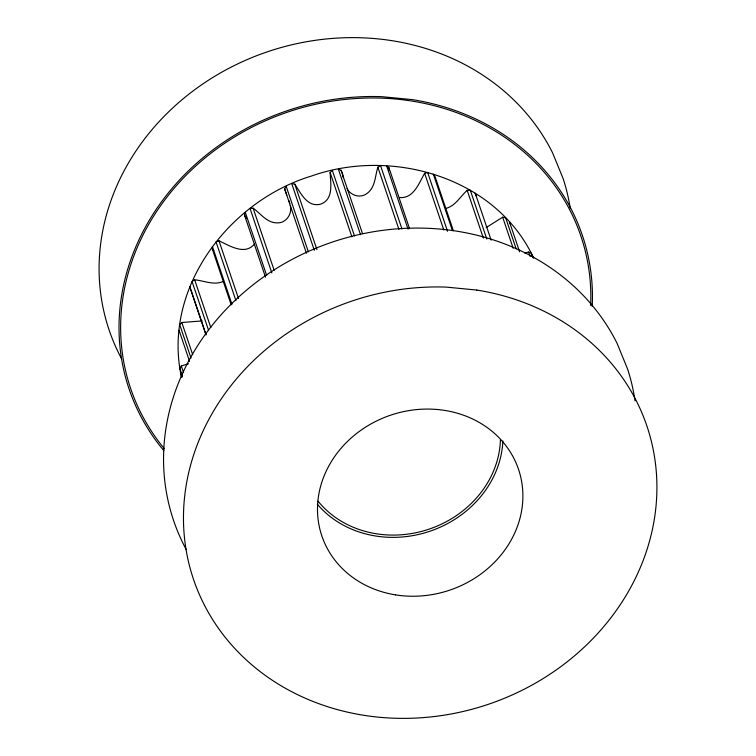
<?xml version="1.0" encoding="UTF-8"?>
<svg xmlns="http://www.w3.org/2000/svg" width="756" height="756" viewBox="0 0 756 756"><rect width="100%" height="100%" fill="white"/><g stroke="black" fill="none" stroke-linecap="round" stroke-linejoin="round"><path stroke-width="1.13" d="M231.194 304.866L212.408 249.348L212.417 246.55L231.96 304.281M354.488 235.919L332.309 170.412L330.126 172.529C330.552 183.339 333.925 199.093 320.837 204.092C307.333 207.824 300.784 193.092 294.774 184.124L291.769 183.708L314.316 250.33M265.517 277.206L244.471 215.035L245.275 212.275L266.698 275.562M401.975 228.955L380.561 165.668L377.877 167.237C374.957 176.101 375.534 187.252 367.095 193.385C360.65 198.563 350.907 195.728 347.08 188.735M188.499 363.74L181.317 365.998L179.9 368.569L182.527 376.346M286.789 195.161L284.625 188.83L286.174 186.307L308.344 251.814M447.533 231.26L427.612 172.415L424.636 173.322C418.862 183.169 413.768 198.762 399.555 197.552M254.498 244.046C244.764 255.708 229.522 245.615 218.975 240.814L216.027 241.844L235.948 300.69M202.306 320.903L181.809 322.51L179.72 324.702L190.994 358.013M486.817 239.038L470.279 190.181L467.199 190.37C460.243 196.418 455.518 205.934 445.927 208.41M223.426 281.383C214.014 285.683 204.129 280.665 194.642 279.805L192.043 281.478L208.58 330.334M516.168 248.847L505.641 217.756L502.664 217.218L486.146 227.603M524.598 253.014L528.633 252.031L531.298 253.269L532.8 257.711M290.238 205.386C292.553 213.683 286.203 223.313 277.206 222.878C266.792 222.935 260.688 213.598 253.118 208.174L250.047 208.495L271.839 272.897M343.224 177.698L342.572 173.691L341.079 170.298L338.348 169.183L360.527 234.691M409.563 228.699L388.896 167.634L386.628 165.895L408.051 229.181M212.408 249.348L213.759 250.671M244.471 215.035L246.286 218.267M533.745 258.193C496.172 177.395 392.317 147.448 311.68 175.959C228.586 201.087 161.954 289 181.525 377.424M476.119 195.766L475.203 193.149L491.154 240.172M528.633 252.031L530.136 256.473M519.608 251.824L509.459 221.848L509.544 223.7M502.664 217.218L513.192 248.308M467.199 190.37L483.358 238.112M453.373 230.731L434.955 176.318L433.301 174.069L452.466 230.693M424.636 173.322L443.8 229.947M377.877 167.237L398.932 229.418M341.079 170.298L362.502 233.585M330.126 172.529L351.927 236.921M294.774 184.124L316.944 249.631M284.625 188.83L306.416 253.222M253.118 208.174L274.163 270.355M218.975 240.814L238.518 298.544M194.642 279.805L210.811 327.546M205.982 334.539L189.822 286.789L206.019 334.974M181.809 322.51L192.704 354.706M179.049 330.268L189.567 361.349M181.317 365.998L183.576 372.661M180.816 374.003L181.941 377.329M289.009 200.699L289.86 203.506M388.896 167.634L389.227 170.402M592.213 306.624A239.302 212.842 -18.7 0 0 412.379 99.631L381.893 96.673A239.302 212.842 -18.7 0 0 151.247 217.076A239.302 212.842 -18.7 0 0 163.844 450.652M570.204 208.089A239.302 212.842 -18.7 0 0 563.182 178.737L552.636 152.958A239.302 212.842 -18.7 0 0 237.885 63.797A239.302 212.842 -18.7 0 0 121.64 358.892M164.402 448.799A237.667 211.387 -18.7 0 1 288.48 111.812A237.667 211.387 -18.7 0 1 590.653 305.5M500.425 439.916A101.295 90.096 -18.7 0 1 428.935 529.191A101.295 90.096 -18.7 0 1 318.096 501.228M635.012 400.831A239.302 212.842 -18.7 0 0 627.641 369.174L617.104 343.394A239.302 212.842 -18.7 0 0 302.343 254.243A239.302 212.842 -18.7 0 0 186.099 549.338M502.882 441.041A103.827 92.345 -18.7 0 1 430.07 531.184A103.827 92.345 -18.7 0 1 317.331 504.224M476.847 290.068L446.361 287.11A239.302 212.842 -18.7 0 0 199.423 594.622A239.302 212.842 -18.7 0 0 597.911 633.273A239.302 212.842 -18.7 0 0 476.847 290.068M395.615 594.887A103.827 92.345 -18.7 0 0 518.843 470.289A103.827 92.345 -18.7 0 0 346.125 442.789A103.827 92.345 -18.7 0 0 395.615 594.887"/></g></svg>
